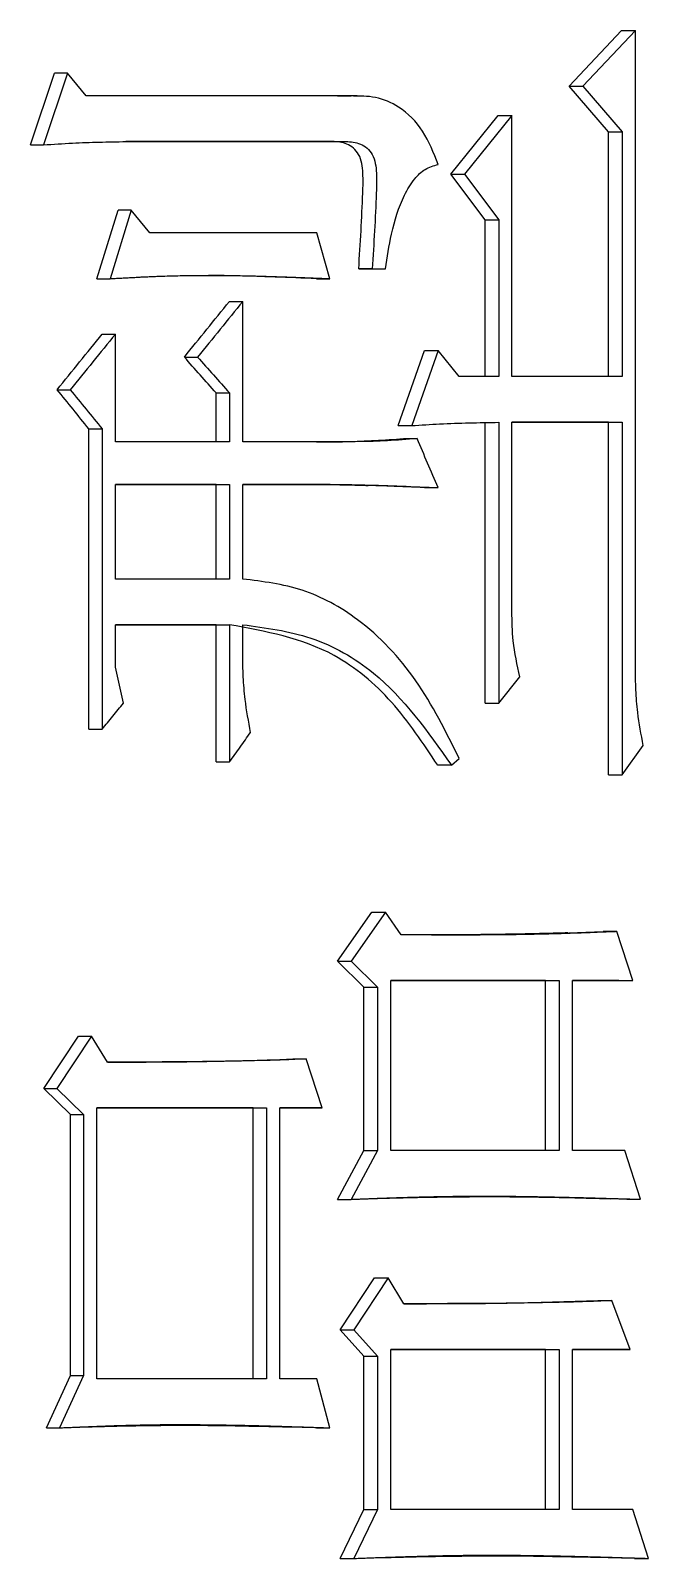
# Model space of a CAD drawing. Header units: millimetres. Extents: x 2271 to 4415, y 823 to 2339.
# Drawn here: x 3155.85 to 3157.9, y 1047.28 to 1052.34 of the extents above; entities that cross this region are included whole.
import ezdxf

# ---------------------------------------------------------------- set-up
doc = ezdxf.new("R2010")
doc.units = ezdxf.units.MM

msp = doc.modelspace()

# ---------------------------------------------------------------- linework, layer by layer
at = {"color": 7, "linetype": 'Continuous', "lineweight": 25}
for p, q in [((3157.6402, 1052.1599), (3157.814, 1052.3438)), ((3157.86, 1052.3438), (3157.686, 1052.1599)), ((3157.814, 1052.3438), (3157.86, 1052.3438)), ((3157.86, 1050.2344), (3157.86, 1052.3438)), ((3155.855, 1051.9651), (3155.9342, 1052.2031)), ((3155.9777, 1052.2031), (3155.8984, 1051.9651)), ((3155.9777, 1052.2031), (3155.9342, 1052.2031)), ((3156.0394, 1052.1274), (3155.9777, 1052.2031)), ((3157.6402, 1052.1599), (3157.686, 1052.1599)), ((3157.7706, 1052.0084), (3157.6402, 1052.1599)), ((3157.686, 1052.1599), (3157.8165, 1052.0084)), ((3156.9177, 1052.1274), (3156.0394, 1052.1274)), ((3156.873, 1052.1274), (3156.9177, 1052.1274)), ((3156.9598, 1052.1268), (3156.9253, 1052.1268)), ((3157.2484, 1051.8678), (3157.4053, 1052.0625)), ((3157.4508, 1052.0625), (3157.2937, 1051.8678)), ((3157.4053, 1052.0625), (3157.4508, 1052.0625)), ((3157.4508, 1051.1971), (3157.4508, 1052.0625)), ((3157.7706, 1052.0084), (3157.8165, 1052.0084)), ((3157.7706, 1051.1971), (3157.7706, 1052.0084)), ((3157.8165, 1052.0084), (3157.8165, 1051.1971)), ((3155.855, 1051.9651), (3155.8984, 1051.9651)), ((3156.8555, 1051.976), (3156.1714, 1051.9759)), ((3156.1715, 1051.976), (3156.9002, 1051.976)), ((3156.8556, 1051.976), (3156.9003, 1051.976)), ((3157.2484, 1051.8678), (3157.2937, 1051.8678)), ((3157.3617, 1051.7163), (3157.2484, 1051.8678)), ((3157.2937, 1051.8678), (3157.4071, 1051.7163)), ((3156.075, 1051.5216), (3156.1453, 1051.7488)), ((3156.1891, 1051.7488), (3156.1187, 1051.5216)), ((3156.1891, 1051.7488), (3156.1453, 1051.7488)), ((3156.2507, 1051.6731), (3156.1891, 1051.7488)), ((3157.3617, 1051.7163), (3157.4071, 1051.7163)), ((3157.3617, 1051.1971), (3157.3617, 1051.7163)), ((3157.4071, 1051.7163), (3157.4071, 1051.1971)), ((3156.8477, 1051.5216), (3156.8039, 1051.6731)), ((3156.9877, 1051.5541), (3156.9429, 1051.5541)), ((3156.9866, 1051.5541), (3157.0315, 1051.5541)), ((3156.9877, 1051.5541), (3157.0315, 1051.5541)), ((3156.075, 1051.5216), (3156.1187, 1051.5216)), ((3156.803, 1051.5216), (3156.8477, 1051.5216)), ((3156.514, 1051.4459), (3156.5583, 1051.4459)), ((3156.5583, 1050.9808), (3156.5583, 1051.4459)), ((3156.0926, 1051.3377), (3156.1363, 1051.3377)), ((3156.1363, 1050.9808), (3156.1363, 1051.3377)), ((3157.0739, 1051.0348), (3157.1612, 1051.2836)), ((3157.2063, 1051.2837), (3157.119, 1051.0349)), ((3157.1612, 1051.2836), (3157.2063, 1051.2837)), ((3157.2762, 1051.1971), (3157.2063, 1051.2837)), ((3156.3649, 1051.262), (3156.409, 1051.262)), ((3157.4071, 1051.1971), (3157.2762, 1051.1971)), ((3157.8165, 1051.1971), (3157.4508, 1051.1971)), ((3155.943, 1051.1538), (3155.9866, 1051.1538)), ((3156.4702, 1051.143), (3156.5144, 1051.143)), ((3156.4702, 1050.9808), (3156.4702, 1051.143)), ((3156.5144, 1051.143), (3156.5144, 1050.9808)), ((3157.0739, 1051.0348), (3157.119, 1051.0349)), ((3157.3618, 1050.1154), (3157.3617, 1051.0457)), ((3157.4071, 1051.0457), (3157.4072, 1050.1154)), ((3157.4508, 1051.0457), (3157.8165, 1051.0457)), ((3157.4508, 1050.4183), (3157.4508, 1051.0457)), ((3157.7706, 1051.0457), (3157.4508, 1051.0457)), ((3157.7706, 1051.0457), (3157.8165, 1051.0457)), ((3157.7706, 1049.8774), (3157.7706, 1051.0457)), ((3157.8165, 1051.0457), (3157.8165, 1049.8774)), ((3156.0486, 1051.024), (3156.0923, 1051.024)), ((3156.0486, 1050.0288), (3156.0486, 1051.024)), ((3156.0923, 1051.024), (3156.0923, 1050.0288)), ((3156.5144, 1050.9808), (3156.1363, 1050.9808)), ((3156.8477, 1050.9808), (3156.5583, 1050.9808)), ((3156.803, 1050.9808), (3156.8477, 1050.9808)), ((3157.0914, 1050.9916), (3157.1364, 1050.9916)), ((3156.1363, 1050.5264), (3156.1363, 1050.8401)), ((3156.1363, 1050.8401), (3156.5144, 1050.8401)), ((3156.4702, 1050.8401), (3156.1363, 1050.8401)), ((3156.4702, 1050.8401), (3156.5144, 1050.8401)), ((3156.4702, 1050.5264), (3156.4702, 1050.8401)), ((3156.5144, 1050.8401), (3156.5144, 1050.5264)), ((3156.5583, 1050.8401), (3156.8477, 1050.8401)), ((3156.5583, 1050.5264), (3156.5583, 1050.8401)), ((3156.803, 1050.8401), (3156.5583, 1050.8401)), ((3156.8477, 1050.8401), (3156.803, 1050.8401)), ((3156.8481, 1050.8394), (3156.803, 1050.8401)), ((3157.1612, 1050.8293), (3157.2064, 1050.8293)), ((3156.5144, 1050.5264), (3156.1363, 1050.5264)), ((3156.1363, 1050.375), (3156.5144, 1050.375)), ((3156.1363, 1050.2344), (3156.1363, 1050.375)), ((3156.4702, 1050.375), (3156.1363, 1050.375)), ((3156.4702, 1050.375), (3156.5144, 1050.375)), ((3156.4702, 1049.9207), (3156.4702, 1050.375)), ((3156.5144, 1050.375), (3156.5144, 1049.9207)), ((3156.5583, 1050.2776), (3156.5583, 1050.375)), ((3157.4072, 1050.1154), (3157.4769, 1050.2019)), ((3157.3618, 1050.1154), (3157.4072, 1050.1154)), ((3156.0486, 1050.0288), (3156.0923, 1050.0288)), ((3157.8165, 1049.8774), (3157.8861, 1049.9748)), ((3156.4702, 1049.9207), (3156.5144, 1049.9207)), ((3157.25, 1049.9098), (3157.2762, 1049.9315)), ((3157.25, 1049.9098), (3157.2048, 1049.9098)), ((3157.7706, 1049.8774), (3157.8165, 1049.8774)), ((3156.873, 1049.2608), (3156.9866, 1049.4231)), ((3157.0315, 1049.4231), (3156.9177, 1049.2608)), ((3156.9866, 1049.4231), (3157.0315, 1049.4231)), ((3157.084, 1049.3474), (3157.0315, 1049.4231)), ((3157.6113, 1049.353), (3157.7532, 1049.3582)), ((3157.7992, 1049.3582), (3157.7532, 1049.3582)), ((3157.8513, 1049.1959), (3157.7992, 1049.3582)), ((3156.873, 1049.2608), (3156.9177, 1049.2608)), ((3156.9604, 1049.1743), (3156.873, 1049.2608)), ((3156.9177, 1049.2608), (3157.0053, 1049.1743)), ((3156.9604, 1049.1743), (3157.0053, 1049.1743)), ((3156.9604, 1048.6334), (3156.9604, 1049.1743)), ((3157.0053, 1049.1743), (3157.0053, 1048.6334)), ((3157.049, 1048.6334), (3157.049, 1049.1959)), ((3157.049, 1049.1959), (3157.6077, 1049.1959)), ((3157.562, 1049.1959), (3157.049, 1049.1959)), ((3157.562, 1049.1959), (3157.6077, 1049.1959)), ((3157.562, 1048.6334), (3157.562, 1049.1959)), ((3157.6077, 1049.1959), (3157.6077, 1048.6334)), ((3157.6512, 1048.6334), (3157.6512, 1049.1959)), ((3157.6512, 1049.1959), (3157.8513, 1049.1959)), ((3157.8054, 1049.1959), (3157.6512, 1049.1959)), ((3157.8054, 1049.1959), (3157.8513, 1049.1959)), ((3155.899, 1048.8389), (3156.0134, 1049.012)), ((3156.0571, 1049.012), (3155.9425, 1048.8389)), ((3156.0134, 1049.012), (3156.0571, 1049.012)), ((3156.1099, 1048.9255), (3156.0571, 1049.012)), ((3156.7243, 1048.9363), (3156.7688, 1048.9363)), ((3156.8214, 1048.774), (3156.7688, 1048.9363)), ((3155.899, 1048.8389), (3155.9425, 1048.8389)), ((3155.987, 1048.7524), (3155.899, 1048.8389)), ((3155.9425, 1048.8389), (3156.0306, 1048.7524)), ((3155.987, 1048.7524), (3156.0306, 1048.7524)), ((3155.987, 1047.887), (3155.987, 1048.7524)), ((3156.0306, 1048.7524), (3156.0306, 1047.887)), ((3156.0747, 1047.8762), (3156.0747, 1048.774)), ((3156.5929, 1048.774), (3156.6373, 1048.774)), ((3156.5929, 1047.8762), (3156.5929, 1048.774)), ((3156.6373, 1048.774), (3156.6373, 1047.8762)), ((3156.6811, 1048.774), (3156.8214, 1048.774)), ((3156.6812, 1047.8762), (3156.6811, 1048.774)), ((3156.7768, 1048.774), (3156.6811, 1048.774)), ((3156.8214, 1048.774), (3156.7768, 1048.774)), ((3156.873, 1048.4711), (3156.9604, 1048.6334)), ((3157.0053, 1048.6334), (3156.9177, 1048.4711)), ((3156.9604, 1048.6334), (3157.0053, 1048.6334)), ((3157.6077, 1048.6334), (3157.049, 1048.6334)), ((3157.8253, 1048.6334), (3157.6512, 1048.6334)), ((3157.8774, 1048.4712), (3157.8253, 1048.6334)), ((3156.873, 1048.4711), (3156.9177, 1048.4711)), ((3157.8314, 1048.4712), (3157.8774, 1048.4712)), ((3156.8817, 1048.0385), (3156.9953, 1048.2115)), ((3157.0403, 1048.2115), (3156.9265, 1048.0385)), ((3156.9953, 1048.2115), (3157.0403, 1048.2115)), ((3157.0927, 1048.125), (3157.0403, 1048.2115)), ((3157.7359, 1048.1358), (3157.7818, 1048.1358)), ((3157.8427, 1047.9736), (3157.7818, 1048.1358)), ((3156.8817, 1048.0385), (3156.9265, 1048.0385)), ((3156.9604, 1047.9519), (3156.8817, 1048.0385)), ((3156.9265, 1048.0385), (3157.0053, 1047.9519)), ((3156.9604, 1047.9519), (3157.0053, 1047.9519)), ((3156.9604, 1047.4435), (3156.9604, 1047.9519)), ((3157.0053, 1047.9519), (3157.0053, 1047.4435)), ((3157.049, 1047.4435), (3157.049, 1047.9736)), ((3157.049, 1047.9736), (3157.6077, 1047.9736)), ((3157.562, 1047.9736), (3157.049, 1047.9736)), ((3157.562, 1047.9736), (3157.6077, 1047.9736)), ((3157.562, 1047.4435), (3157.562, 1047.9736)), ((3157.6077, 1047.9736), (3157.6077, 1047.4435)), ((3157.6512, 1047.9736), (3157.8427, 1047.9736)), ((3157.6512, 1047.4435), (3157.6512, 1047.9736)), ((3157.7967, 1047.9736), (3157.6512, 1047.9736)), ((3157.8427, 1047.9736), (3157.7967, 1047.9736)), ((3155.9078, 1047.7139), (3155.987, 1047.887)), ((3156.0306, 1047.887), (3155.9513, 1047.7139)), ((3155.987, 1047.887), (3156.0306, 1047.887)), ((3156.8039, 1047.8762), (3156.6812, 1047.8762)), ((3156.8477, 1047.7139), (3156.8039, 1047.8762)), ((3155.9078, 1047.7139), (3155.9513, 1047.7139)), ((3156.803, 1047.7139), (3156.7073, 1047.7167)), ((3156.803, 1047.7139), (3156.8477, 1047.7139)), ((3156.8817, 1047.2812), (3156.9604, 1047.4435)), ((3157.0053, 1047.4435), (3156.9265, 1047.2812)), ((3156.9604, 1047.4435), (3157.0053, 1047.4435)), ((3157.6077, 1047.4435), (3157.049, 1047.4435)), ((3157.8513, 1047.4435), (3157.6512, 1047.4435)), ((3157.9035, 1047.2813), (3157.8513, 1047.4435)), ((3157.8575, 1047.2813), (3157.7273, 1047.2848)), ((3156.8817, 1047.2812), (3156.9265, 1047.2812)), ((3157.8575, 1047.2813), (3157.9035, 1047.2813))]:
    msp.add_line(p, q, dxfattribs=at)
at = {"color": 7, "linetype": 'Continuous', "lineweight": 25, "flags": 128}
msp.add_lwpolyline([(3156.1627, 1050.1154), (3156.1495, 1050.1749), (3156.1363, 1050.2344)], dxfattribs=at)
at = {"color": 7, "linetype": 'Continuous', "lineweight": 25}
for points, knots in [([(3157.2063, 1051.9002), (3157.1914, 1051.9384), (3157.1619, 1052.0134), (3157.0856, 1052.0913), (3156.9994, 1052.1267), (3156.9449, 1052.1272), (3156.9177, 1052.1274)], [0, 0, 0, 0, 0.291536, 0.572529, 0.787239, 1, 1, 1, 1]), ([(3155.8984, 1051.9651), (3155.9302, 1051.9672), (3155.9916, 1051.9712), (3156.0827, 1051.9744), (3156.1419, 1051.9754), (3156.1715, 1051.976)], [0, 0, 0, 0, 0.349386, 0.674644, 1, 1, 1, 1]), ([(3156.9429, 1051.5541), (3156.9482, 1051.6382), (3156.9548, 1051.7441), (3156.9585, 1051.87), (3156.9505, 1051.9347), (3156.9051, 1051.9734), (3156.8719, 1051.9751), (3156.8555, 1051.976)], [0, 0, 0, 0, 0.512318, 0.645335, 0.776202, 0.889398, 1, 1, 1, 1]), ([(3156.9002, 1051.976), (3156.9166, 1051.9751), (3156.9498, 1051.9734), (3156.9953, 1051.9347), (3157.0033, 1051.87), (3156.9997, 1051.7441), (3156.993, 1051.6382), (3156.9877, 1051.5541)], [0, 0, 0, 0, 0.110716, 0.223974, 0.35482, 0.487804, 1, 1, 1, 1]), ([(3157.0315, 1051.5541), (3157.0375, 1051.5927), (3157.0504, 1051.6764), (3157.0812, 1051.7795), (3157.1237, 1051.8497), (3157.162, 1051.8876), (3157.1915, 1051.896), (3157.2063, 1051.9002)], [0, 0, 0, 0, 0.279047, 0.604417, 0.761098, 0.879545, 1, 1, 1, 1]), ([(3156.8039, 1051.6731), (3156.7215, 1051.6731), (3156.5374, 1051.6731), (3156.3528, 1051.6731), (3156.2507, 1051.6731)], [0, 0, 0, 0, 0.4472261, 1, 1, 1, 1]), ([(3156.9429, 1051.5541), (3156.951, 1051.5541), (3156.9656, 1051.5541), (3156.9802, 1051.5541), (3156.9866, 1051.5541)], [0, 0, 0, 0, 0.56, 1, 1, 1, 1]), ([(3156.1187, 1051.5216), (3156.1244, 1051.5219), (3156.1359, 1051.5226), (3156.1532, 1051.5236), (3156.1704, 1051.5245), (3156.1877, 1051.5254), (3156.2049, 1051.5263), (3156.2222, 1051.5272), (3156.2365, 1051.5279), (3156.2509, 1051.5285), (3156.2653, 1051.5291), (3156.2997, 1051.5305), (3156.3745, 1051.5326), (3156.4664, 1051.533), (3156.5467, 1051.5318), (3156.5869, 1051.5309), (3156.6098, 1051.5303), (3156.6328, 1051.5297), (3156.6614, 1051.5289), (3156.6901, 1051.5279), (3156.713, 1051.5269), (3156.7302, 1051.5263), (3156.7474, 1051.5256), (3156.7617, 1051.5251), (3156.7731, 1051.5247), (3156.7817, 1051.5243), (3156.7903, 1051.524), (3156.7989, 1051.5237), (3156.8075, 1051.5233), (3156.8161, 1051.523), (3156.8247, 1051.5226), (3156.8318, 1051.5223), (3156.8395, 1051.522), (3156.8443, 1051.5218), (3156.8477, 1051.5216)], [0, 0, 0, 0, 0.023618, 0.047236, 0.070855, 0.094473, 0.118091, 0.141709, 0.165327, 0.177136, 0.200755, 0.224373, 0.318848, 0.507812, 0.602286, 0.649522, 0.67314, 0.696758, 0.743995, 0.791231, 0.81485, 0.838468, 0.862086, 0.885704, 0.897513, 0.909322, 0.921131, 0.932941, 0.94475, 0.956559, 0.968368, 0.980177, 0.986081, 1, 1, 1, 1]), ([(3156.803, 1051.5216), (3156.7572, 1051.5235), (3156.6656, 1051.5272), (3156.546, 1051.5312), (3156.4722, 1051.532), (3156.4444, 1051.5323)], [0, 0, 0, 0, 0.38362, 0.767243, 1, 1, 1, 1]), ([(3156.3649, 1051.262), (3156.3897, 1051.2927), (3156.4395, 1051.354), (3156.4892, 1051.4153), (3156.514, 1051.4459)], [0, 0, 0, 0, 0.499998, 1, 1, 1, 1]), ([(3156.5583, 1051.4459), (3156.5334, 1051.4153), (3156.4837, 1051.354), (3156.4339, 1051.2927), (3156.409, 1051.262)], [0, 0, 0, 0, 0.5, 1, 1, 1, 1]), ([(3155.943, 1051.1538), (3155.9679, 1051.1845), (3156.0178, 1051.2458), (3156.0676, 1051.3071), (3156.0926, 1051.3377)], [0, 0, 0, 0, 0.499999, 1, 1, 1, 1]), ([(3156.1363, 1051.3377), (3156.1114, 1051.3071), (3156.0615, 1051.2458), (3156.0115, 1051.1845), (3155.9866, 1051.1538)], [0, 0, 0, 0, 0.5, 1, 1, 1, 1]), ([(3156.4702, 1051.143), (3156.4526, 1051.1628), (3156.4175, 1051.2025), (3156.3824, 1051.2422), (3156.3649, 1051.262)], [0, 0, 0, 0, 0.5, 1, 1, 1, 1]), ([(3156.409, 1051.262), (3156.4266, 1051.2422), (3156.4617, 1051.2025), (3156.4968, 1051.1629), (3156.5144, 1051.143)], [0, 0, 0, 0, 0.499996, 1, 1, 1, 1]), ([(3156.0486, 1051.024), (3156.031, 1051.0457), (3155.9958, 1051.0889), (3155.9606, 1051.1322), (3155.943, 1051.1538)], [0, 0, 0, 0, 0.5, 1, 1, 1, 1]), ([(3155.9866, 1051.1538), (3156.0042, 1051.1322), (3156.0394, 1051.0889), (3156.0747, 1051.0457), (3156.0923, 1051.024)], [0, 0, 0, 0, 0.499996, 1, 1, 1, 1]), ([(3157.119, 1051.0349), (3157.1497, 1051.0369), (3157.2131, 1051.041), (3157.3092, 1051.0442), (3157.3745, 1051.0452), (3157.4071, 1051.0457)], [0, 0, 0, 0, 0.3204463, 0.660167, 1, 1, 1, 1]), ([(3156.803, 1050.9808), (3156.8359, 1050.9809), (3156.9006, 1050.9812), (3156.9967, 1050.9853), (3157.0598, 1050.9895), (3157.0914, 1050.9916)], [0, 0, 0, 0, 0.342239, 0.67104, 1, 1, 1, 1]), ([(3157.1364, 1050.9916), (3157.1036, 1050.989), (3157.0392, 1050.9838), (3156.9429, 1050.9813), (3156.8794, 1050.9809), (3156.8477, 1050.9808)], [0, 0, 0, 0, 0.341779, 0.670798, 1, 1, 1, 1]), ([(3157.2064, 1050.8293), (3157.1947, 1050.8564), (3157.1714, 1050.9105), (3157.1481, 1050.9645), (3157.1364, 1050.9916)], [0, 0, 0, 0, 0.4999993, 1, 1, 1, 1]), ([(3156.8464, 1050.8396), (3156.8552, 1050.8395), (3156.8746, 1050.8392), (3156.9198, 1050.8383), (3156.9515, 1050.8373), (3156.9748, 1050.8366)], [0, 0, 0, 0, 0.180074, 0.397437, 1, 1, 1, 1]), ([(3156.8477, 1050.8401), (3156.8862, 1050.8397), (3156.9653, 1050.8388), (3157.0848, 1050.8343), (3157.1658, 1050.831), (3157.2064, 1050.8293)], [0, 0, 0, 0, 0.321579, 0.660777, 1, 1, 1, 1]), ([(3157.1612, 1050.8293), (3157.1228, 1050.831), (3157.0595, 1050.8337), (3156.9961, 1050.8358), (3156.9711, 1050.8366)], [0, 0, 0, 0, 0.606289, 1, 1, 1, 1]), ([(3157.2762, 1049.9315), (3157.2321, 1050.0205), (3157.145, 1050.1962), (3156.9629, 1050.3893), (3156.7597, 1050.5017), (3156.6251, 1050.5182), (3156.5583, 1050.5264)], [0, 0, 0, 0, 0.289657, 0.571456, 0.787204, 1, 1, 1, 1]), ([(3157.2048, 1049.9098), (3157.1568, 1049.9822), (3157.0621, 1050.1251), (3156.8333, 1050.3172), (3156.6342, 1050.3532), (3156.514, 1050.375)], [0, 0, 0, 0, 0.28908, 0.570701, 1, 1, 1, 1]), ([(3156.5583, 1050.375), (3156.6345, 1050.365), (3156.7882, 1050.3448), (3157.0445, 1050.2011), (3157.1715, 1050.0211), (3157.25, 1049.9098)], [0, 0, 0, 0, 0.273464, 0.551009, 1, 1, 1, 1]), ([(3157.4769, 1050.2019), (3157.4683, 1050.2417), (3157.4527, 1050.3128), (3157.4514, 1050.386), (3157.4508, 1050.4183)], [0, 0, 0, 0, 0.558835, 1, 1, 1, 1]), ([(3156.5846, 1050.018), (3156.5778, 1050.0545), (3156.5664, 1050.1154), (3156.5594, 1050.2024), (3156.5587, 1050.2525), (3156.5583, 1050.2776)], [0, 0, 0, 0, 0.426096, 0.71242, 1, 1, 1, 1]), ([(3157.8861, 1049.9748), (3157.8793, 1050.0112), (3157.868, 1050.0721), (3157.8611, 1050.1592), (3157.8604, 1050.2093), (3157.86, 1050.2344)], [0, 0, 0, 0, 0.426056, 0.7124, 1, 1, 1, 1]), ([(3156.0923, 1050.0288), (3156.104, 1050.0433), (3156.1275, 1050.0721), (3156.151, 1050.101), (3156.1627, 1050.1154)], [0, 0, 0, 0, 0.4999989, 1, 1, 1, 1]), ([(3156.5144, 1049.9207), (3156.5261, 1049.9369), (3156.5495, 1049.9693), (3156.5729, 1050.0018), (3156.5846, 1050.018)], [0, 0, 0, 0, 0.499998, 1, 1, 1, 1]), ([(3157.7992, 1049.3582), (3157.7952, 1049.358), (3157.7833, 1049.3575), (3157.7674, 1049.3569), (3157.7515, 1049.3563), (3157.7356, 1049.3557), (3157.7158, 1049.3549), (3157.6919, 1049.354), (3157.6681, 1049.3531), (3157.6482, 1049.3525), (3157.6204, 1049.3515), (3157.5687, 1049.35), (3157.513, 1049.3487), (3157.4692, 1049.3481), (3157.4493, 1049.3478), (3157.4294, 1049.3475), (3157.4055, 1049.3473), (3157.3816, 1049.3471), (3157.3577, 1049.347), (3157.3338, 1049.3469), (3157.3099, 1049.3468), (3157.29, 1049.3468), (3157.27, 1049.3468), (3157.2501, 1049.3468), (3157.2302, 1049.3468), (3157.2142, 1049.3468), (3157.2022, 1049.3469), (3157.1903, 1049.3469), (3157.1783, 1049.347), (3157.1663, 1049.347), (3157.1544, 1049.347), (3157.1424, 1049.3471), (3157.1304, 1049.3471), (3157.1204, 1049.3472), (3157.1125, 1049.3472), (3157.1075, 1049.3472), (3157.1025, 1049.3473), (3157.0975, 1049.3473), (3157.091, 1049.3473), (3157.0865, 1049.3473), (3157.084, 1049.3474)], [0, 0, 0, 0, 0.016701, 0.050103, 0.066804, 0.083505, 0.116907, 0.150309, 0.183711, 0.217114, 0.233815, 0.300619, 0.434229, 0.467631, 0.484332, 0.517734, 0.551136, 0.584538, 0.617941, 0.651343, 0.684745, 0.718147, 0.734848, 0.76825, 0.801652, 0.818353, 0.835054, 0.851755, 0.868456, 0.885157, 0.901858, 0.918559, 0.93526, 0.951962, 0.960312, 0.968663, 0.972838, 0.981188, 0.989539, 1, 1, 1, 1]), ([(3157.636, 1049.354), (3157.6361, 1049.354), (3157.6362, 1049.354), (3157.6339, 1049.354), (3157.5647, 1049.3521), (3157.4172, 1049.3484), (3157.2652, 1049.3474), (3157.1828, 1049.3473), (3157.1411, 1049.3473), (3157.1257, 1049.3473), (3157.1165, 1049.3473), (3157.1144, 1049.3472), (3157.1134, 1049.3472)], [0, 0, 0, 0, 0.000675, 0.007002, 0.025332, 0.463155, 0.687527, 0.851445, 0.893875, 0.93051, 0.9646, 1, 1, 1, 1]), ([(3156.1098, 1048.9256), (3156.1464, 1048.9257), (3156.2086, 1048.9259), (3156.277, 1048.9264), (3156.3121, 1048.9266), (3156.3249, 1048.9267), (3156.3377, 1048.9268), (3156.3504, 1048.927), (3156.3728, 1048.9272), (3156.4397, 1048.928), (3156.5602, 1048.93), (3156.6677, 1048.9341), (3156.7243, 1048.9363)], [0, 0, 0, 0, 0.178238, 0.302779, 0.333914, 0.349482, 0.36505, 0.396185, 0.411753, 0.474024, 0.723108, 1, 1, 1, 1]), ([(3156.7688, 1048.9363), (3156.7434, 1048.9352), (3156.7116, 1048.9338), (3156.6734, 1048.9324), (3156.6543, 1048.9318), (3156.6161, 1048.9308), (3156.5333, 1048.9291), (3156.444, 1048.9274), (3156.3738, 1048.9268), (3156.3515, 1048.9266), (3156.3387, 1048.9265), (3156.3291, 1048.9264), (3156.3196, 1048.9264), (3156.31, 1048.9263), (3156.3004, 1048.9262), (3156.2908, 1048.9262), (3156.2813, 1048.9261), (3156.2717, 1048.9261), (3156.2621, 1048.926), (3156.2525, 1048.926), (3156.2397, 1048.9259), (3156.227, 1048.9259), (3156.2142, 1048.9258), (3156.2046, 1048.9258), (3156.1966, 1048.9257), (3156.1902, 1048.9257), (3156.1854, 1048.9257), (3156.1806, 1048.9257), (3156.1758, 1048.9257), (3156.1695, 1048.9257), (3156.1631, 1048.9256), (3156.1567, 1048.9256), (3156.1519, 1048.9256), (3156.1471, 1048.9256), (3156.1423, 1048.9256), (3156.1375, 1048.9255), (3156.1327, 1048.9255), (3156.1279, 1048.9255), (3156.1231, 1048.9255), (3156.1171, 1048.9255), (3156.1127, 1048.9255), (3156.1099, 1048.9255)], [0, 0, 0, 0, 0.1161503, 0.1451879, 0.1742255, 0.2032631, 0.3194139, 0.5517156, 0.6097907, 0.6388283, 0.653347, 0.6678658, 0.6823846, 0.6969034, 0.7114221, 0.7259409, 0.7404597, 0.7549785, 0.7694972, 0.784016, 0.7985348, 0.8275724, 0.8420911, 0.8566099, 0.8711287, 0.8783881, 0.8856475, 0.8929069, 0.9001662, 0.9074256, 0.9219444, 0.9292038, 0.9364632, 0.9437226, 0.950982, 0.9582413, 0.9655007, 0.9727601, 0.9800195, 0.9872789, 1, 1, 1, 1]), ([(3156.0747, 1048.774), (3156.1686, 1048.774), (3156.3564, 1048.774), (3156.5437, 1048.774), (3156.6373, 1048.774)], [0, 0, 0, 0, 0.4999959, 1, 1, 1, 1]), ([(3156.5929, 1048.774), (3156.4994, 1048.774), (3156.3269, 1048.774), (3156.1539, 1048.774), (3156.0747, 1048.774)], [0, 0, 0, 0, 0.542086, 1, 1, 1, 1]), ([(3156.9177, 1048.4711), (3156.9224, 1048.4713), (3156.9295, 1048.4716), (3156.9389, 1048.472), (3156.9459, 1048.4722), (3156.9529, 1048.4725), (3156.96, 1048.4728), (3156.967, 1048.473), (3156.9741, 1048.4733), (3156.9811, 1048.4736), (3156.9881, 1048.4738), (3156.9952, 1048.4741), (3157.0022, 1048.4743), (3157.0092, 1048.4746), (3157.0163, 1048.4748), (3157.0233, 1048.4751), (3157.0327, 1048.4754), (3157.0421, 1048.4758), (3157.0514, 1048.4761), (3157.0585, 1048.4763), (3157.0655, 1048.4766), (3157.0725, 1048.4768), (3157.0796, 1048.477), (3157.0866, 1048.4772), (3157.0936, 1048.4775), (3157.1007, 1048.4777), (3157.1077, 1048.4779), (3157.1147, 1048.4781), (3157.1218, 1048.4783), (3157.1311, 1048.4786), (3157.1405, 1048.4788), (3157.1499, 1048.4791), (3157.1639, 1048.4794), (3157.1944, 1048.4801), (3157.2319, 1048.4808), (3157.2647, 1048.4812), (3157.2811, 1048.4814), (3157.2904, 1048.4815), (3157.2975, 1048.4815), (3157.3045, 1048.4816), (3157.3115, 1048.4816), (3157.3185, 1048.4816), (3157.3256, 1048.4817), (3157.3326, 1048.4817), (3157.3419, 1048.4817), (3157.3513, 1048.4817), (3157.3607, 1048.4817), (3157.3677, 1048.4817), (3157.3747, 1048.4817), (3157.3817, 1048.4816), (3157.3887, 1048.4816), (3157.3958, 1048.4816), (3157.4028, 1048.4816), (3157.4098, 1048.4815), (3157.4168, 1048.4815), (3157.4238, 1048.4814), (3157.4309, 1048.4814), (3157.4379, 1048.4813), (3157.4449, 1048.4812), (3157.4519, 1048.4812), (3157.4613, 1048.4811), (3157.4706, 1048.481), (3157.48, 1048.4809), (3157.487, 1048.4808), (3157.494, 1048.4807), (3157.501, 1048.4806), (3157.508, 1048.4805), (3157.522, 1048.4802), (3157.5524, 1048.4797), (3157.5898, 1048.479), (3157.6225, 1048.4782), (3157.6388, 1048.4779), (3157.6482, 1048.4776), (3157.6552, 1048.4775), (3157.6622, 1048.4773), (3157.6692, 1048.4771), (3157.6762, 1048.4769), (3157.6832, 1048.4768), (3157.6925, 1048.4765), (3157.7019, 1048.4763), (3157.7112, 1048.476), (3157.7182, 1048.4758), (3157.7252, 1048.4756), (3157.7322, 1048.4754), (3157.7392, 1048.4752), (3157.7462, 1048.475), (3157.7532, 1048.4748), (3157.7602, 1048.4746), (3157.7672, 1048.4744), (3157.7742, 1048.4742), (3157.7812, 1048.474), (3157.7905, 1048.4738), (3157.7998, 1048.4735), (3157.8092, 1048.4732), (3157.8162, 1048.473), (3157.8232, 1048.4728), (3157.8302, 1048.4726), (3157.8372, 1048.4724), (3157.8441, 1048.4722), (3157.8511, 1048.4719), (3157.8581, 1048.4717), (3157.8669, 1048.4715), (3157.8733, 1048.4713), (3157.8774, 1048.4712)], [0, 0, 0, 0, 0.014624, 0.021936, 0.029248, 0.036561, 0.043873, 0.051185, 0.058497, 0.065809, 0.073121, 0.080433, 0.087745, 0.095057, 0.102369, 0.109682, 0.116994, 0.131618, 0.13893, 0.146242, 0.153554, 0.160866, 0.168178, 0.17549, 0.182803, 0.190115, 0.197427, 0.204739, 0.212051, 0.219363, 0.233987, 0.241299, 0.248611, 0.27786, 0.336357, 0.365605, 0.38023, 0.387542, 0.394854, 0.402166, 0.409478, 0.41679, 0.424102, 0.431414, 0.438727, 0.453351, 0.460663, 0.467975, 0.475287, 0.482599, 0.489911, 0.497223, 0.504535, 0.511848, 0.51916, 0.526472, 0.533784, 0.541096, 0.548408, 0.55572, 0.563032, 0.577656, 0.584969, 0.592281, 0.599593, 0.606905, 0.614217, 0.621529, 0.650778, 0.709274, 0.738523, 0.753147, 0.760459, 0.767771, 0.775083, 0.782395, 0.789708, 0.79702, 0.804332, 0.818956, 0.826268, 0.83358, 0.840892, 0.848204, 0.855516, 0.862829, 0.870141, 0.877453, 0.884765, 0.892077, 0.899389, 0.906701, 0.921325, 0.928638, 0.93595, 0.943262, 0.950574, 0.957886, 0.965198, 0.97251, 0.979822, 0.987134, 1, 1, 1, 1]), ([(3156.9714, 1048.4732), (3156.9725, 1048.4732), (3156.9743, 1048.4733), (3157.0265, 1048.4749), (3157.1749, 1048.4787), (3157.3765, 1048.4809), (3157.5577, 1048.4789), (3157.6821, 1048.4759), (3157.7378, 1048.4744), (3157.7644, 1048.4736), (3157.7728, 1048.4734), (3157.7757, 1048.4733), (3157.7776, 1048.4732)], [0, 0, 0, 0, 0.026122, 0.044146, 0.255979, 0.501618, 0.750557, 0.872355, 0.935088, 0.962148, 0.974945, 1, 1, 1, 1]), ([(3157.8314, 1048.4712), (3157.8221, 1048.4715), (3157.8081, 1048.4721), (3157.7901, 1048.4727), (3157.7814, 1048.4731), (3157.7773, 1048.4732)], [0, 0, 0, 0, 0.5171549, 0.7757323, 1, 1, 1, 1]), ([(3157.7818, 1048.1358), (3157.7496, 1048.1343), (3157.7013, 1048.1321), (3157.645, 1048.1306), (3157.6168, 1048.13), (3157.5886, 1048.1294), (3157.504, 1048.1277), (3157.4193, 1048.1265), (3157.3466, 1048.126), (3157.3345, 1048.126), (3157.3224, 1048.1259), (3157.3103, 1048.1258), (3157.3002, 1048.1257), (3157.2901, 1048.1257), (3157.28, 1048.1256), (3157.2679, 1048.1256), (3157.2558, 1048.1255), (3157.2457, 1048.1255), (3157.2356, 1048.1254), (3157.2255, 1048.1254), (3157.2133, 1048.1253), (3157.2032, 1048.1253), (3157.1931, 1048.1253), (3157.183, 1048.1252), (3157.1729, 1048.1252), (3157.1648, 1048.1252), (3157.1588, 1048.1252), (3157.1527, 1048.1252), (3157.1477, 1048.1251), (3157.1426, 1048.1251), (3157.1375, 1048.1251), (3157.1315, 1048.1251), (3157.1264, 1048.1251), (3157.1214, 1048.1251), (3157.1163, 1048.1251), (3157.1103, 1048.125), (3157.1052, 1048.125), (3157.0994, 1048.125), (3157.0955, 1048.125), (3157.0927, 1048.125)], [0, 0, 0, 0, 0.1404896, 0.2107353, 0.2458577, 0.2634189, 0.3336637, 0.6146474, 0.6322086, 0.6497698, 0.667331, 0.6848922, 0.7024533, 0.7112339, 0.7287951, 0.7463563, 0.7639175, 0.7814787, 0.7902593, 0.8078205, 0.8253817, 0.8429429, 0.8517235, 0.8692847, 0.8868458, 0.8956264, 0.904407, 0.9131876, 0.9219682, 0.9263585, 0.9351391, 0.9439197, 0.9527003, 0.9570906, 0.9658712, 0.9746518, 0.9834324, 0.9878227, 1, 1, 1, 1]), ([(3157.0927, 1048.1251), (3157.1424, 1048.1253), (3157.2567, 1048.1256), (3157.4713, 1048.127), (3157.6358, 1048.1325), (3157.7359, 1048.1358)], [0, 0, 0, 0, 0.23129, 0.53224, 1, 1, 1, 1]), ([(3156.6373, 1047.8762), (3156.5437, 1047.8762), (3156.3564, 1047.8762), (3156.1686, 1047.8762), (3156.0747, 1047.8762)], [0, 0, 0, 0, 0.4999959, 1, 1, 1, 1]), ([(3155.9513, 1047.7139), (3155.9577, 1047.7142), (3155.9704, 1047.7148), (3155.9863, 1047.7155), (3156.0021, 1047.7161), (3156.0148, 1047.7167), (3156.0307, 1047.7173), (3156.0434, 1047.7179), (3156.0593, 1047.7185), (3156.072, 1047.719), (3156.0878, 1047.7196), (3156.1005, 1047.7201), (3156.1164, 1047.7207), (3156.1291, 1047.7211), (3156.145, 1047.7216), (3156.1577, 1047.722), (3156.1735, 1047.7225), (3156.1862, 1047.7228), (3156.2021, 1047.7232), (3156.2148, 1047.7234), (3156.2275, 1047.7237), (3156.2401, 1047.7239), (3156.2528, 1047.7241), (3156.2687, 1047.7244), (3156.2814, 1047.7245), (3156.2972, 1047.7246), (3156.3099, 1047.7247), (3156.3258, 1047.7248), (3156.3384, 1047.7249), (3156.3543, 1047.7249), (3156.367, 1047.7249), (3156.3828, 1047.7248), (3156.4177, 1047.7246), (3156.462, 1047.7242), (3156.5063, 1047.7235), (3156.5317, 1047.723), (3156.5475, 1047.7227), (3156.5633, 1047.7223), (3156.576, 1047.7221), (3156.5918, 1047.7217), (3156.6044, 1047.7214), (3156.6203, 1047.721), (3156.6329, 1047.7206), (3156.6487, 1047.7202), (3156.6614, 1047.7198), (3156.6772, 1047.7194), (3156.6898, 1047.719), (3156.7056, 1047.7185), (3156.7183, 1047.7181), (3156.7309, 1047.7177), (3156.7435, 1047.7173), (3156.7562, 1047.7169), (3156.772, 1047.7164), (3156.7846, 1047.716), (3156.8004, 1047.7155), (3156.813, 1047.7151), (3156.8299, 1047.7145), (3156.8404, 1047.7142), (3156.8477, 1047.7139)], [0, 0, 0, 0, 0.021203, 0.042406, 0.053008, 0.074211, 0.084813, 0.106016, 0.116618, 0.137821, 0.148423, 0.169626, 0.180228, 0.201431, 0.212032, 0.233236, 0.243837, 0.265041, 0.275642, 0.296845, 0.307447, 0.318049, 0.339252, 0.349854, 0.371057, 0.381658, 0.402862, 0.413463, 0.434667, 0.445268, 0.466472, 0.477073, 0.498276, 0.58309, 0.625497, 0.6467, 0.667903, 0.678505, 0.699708, 0.71031, 0.731513, 0.742114, 0.763318, 0.773919, 0.795123, 0.805724, 0.826927, 0.837529, 0.858732, 0.869334, 0.879936, 0.901139, 0.91174, 0.932944, 0.943545, 0.964749, 0.97535, 1, 1, 1, 1]), ([(3155.9983, 1047.7159), (3155.9983, 1047.7159), (3155.9979, 1047.7159), (3155.9992, 1047.7159), (3156.0037, 1047.7161), (3156.1179, 1047.7197), (3156.372, 1047.7253), (3156.5936, 1047.7198), (3156.7121, 1047.7169)], [0, 0, 0, 0, 0.000307, 0.006653, 0.012934, 0.04093, 0.486725, 1, 1, 1, 1]), ([(3156.9265, 1047.2812), (3156.9329, 1047.2815), (3156.9424, 1047.2818), (3156.9551, 1047.2823), (3156.9647, 1047.2826), (3156.9742, 1047.283), (3156.9838, 1047.2833), (3156.9933, 1047.2837), (3157.0028, 1047.284), (3157.0124, 1047.2844), (3157.0219, 1047.2847), (3157.0314, 1047.285), (3157.041, 1047.2854), (3157.0537, 1047.2858), (3157.0664, 1047.2862), (3157.0791, 1047.2866), (3157.0886, 1047.2869), (3157.0982, 1047.2872), (3157.1109, 1047.2876), (3157.1268, 1047.2881), (3157.1458, 1047.2886), (3157.1649, 1047.2892), (3157.1839, 1047.2896), (3157.203, 1047.2901), (3157.222, 1047.2905), (3157.2411, 1047.2909), (3157.2601, 1047.2912), (3157.2792, 1047.2915), (3157.2982, 1047.2917), (3157.3173, 1047.2919), (3157.3427, 1047.292), (3157.368, 1047.2921), (3157.3934, 1047.2921), (3157.4315, 1047.292), (3157.4885, 1047.2916), (3157.5456, 1047.2907), (3157.5899, 1047.2899), (3157.6215, 1047.2893), (3157.6532, 1047.2885), (3157.6785, 1047.2878), (3157.6975, 1047.2874), (3157.7133, 1047.2869), (3157.726, 1047.2866), (3157.7355, 1047.2863), (3157.7449, 1047.2861), (3157.7544, 1047.2858), (3157.7639, 1047.2855), (3157.7734, 1047.2853), (3157.7829, 1047.285), (3157.7955, 1047.2846), (3157.8082, 1047.2842), (3157.8208, 1047.2838), (3157.8287, 1047.2836), (3157.835, 1047.2834), (3157.8398, 1047.2832), (3157.8445, 1047.2831), (3157.8492, 1047.2829), (3157.854, 1047.2828), (3157.8603, 1047.2826), (3157.8666, 1047.2824), (3157.8729, 1047.2822), (3157.8777, 1047.2821), (3157.8824, 1047.2819), (3157.8872, 1047.2818), (3157.8919, 1047.2816), (3157.8973, 1047.2815), (3157.9012, 1047.2813), (3157.9035, 1047.2813)], [0, 0, 0, 0, 0.019469, 0.029204, 0.038938, 0.048673, 0.058408, 0.068142, 0.077877, 0.087611, 0.097346, 0.107081, 0.116815, 0.12655, 0.146019, 0.155754, 0.165488, 0.175223, 0.184958, 0.204427, 0.223896, 0.243365, 0.262835, 0.282304, 0.301773, 0.321242, 0.340712, 0.360181, 0.37965, 0.399119, 0.418589, 0.457527, 0.476996, 0.496466, 0.574343, 0.65222, 0.67169, 0.710628, 0.749567, 0.769036, 0.788505, 0.807974, 0.817709, 0.827444, 0.837178, 0.846913, 0.856647, 0.866382, 0.876117, 0.885851, 0.90532, 0.915055, 0.92479, 0.929657, 0.934524, 0.939392, 0.944259, 0.949126, 0.953994, 0.963728, 0.968595, 0.973463, 0.97833, 0.983197, 0.988065, 0.992932, 1, 1, 1, 1]), ([(3157.0168, 1047.2841), (3157.0168, 1047.2841), (3157.0168, 1047.2841), (3157.0175, 1047.2841), (3157.0275, 1047.2843), (3157.1473, 1047.2872), (3157.4054, 1047.2924), (3157.6211, 1047.2876), (3157.7319, 1047.2851)], [0, 0, 0, 0, 0.000769, 0.002148, 0.006887, 0.052383, 0.512854, 1, 1, 1, 1])]:
    msp.add_open_spline(points, degree=3, knots=knots, dxfattribs=at)

doc.saveas('drawing.dxf')
